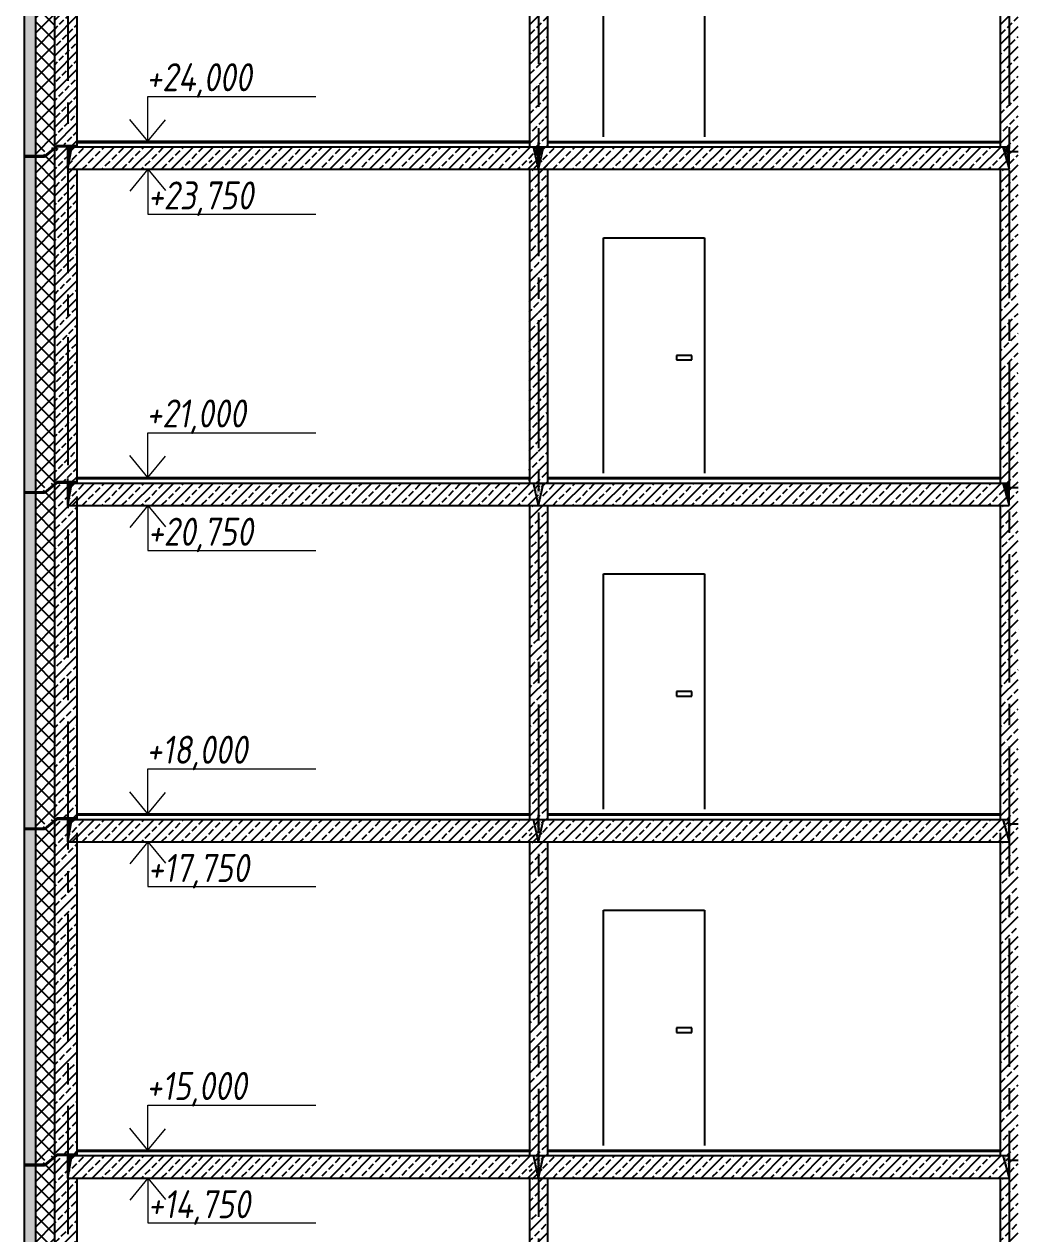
# Model space of a CAD drawing. Header units: millimetres. Extents: x -257254 to 390979, y -202328 to 355504.
# Drawn here: x 75039 to 83861, y 51438 to 62230 of the extents above; entities that cross this region are included whole.
import ezdxf
from ezdxf.enums import TextEntityAlignment as Align

# ---------------------------------------------------------------- set-up
doc = ezdxf.new("R2010")
doc.units = ezdxf.units.MM
doc.linetypes.add('CENTER2', pattern=[28.575, 19.05, -3.175, 3.175, -3.175])
doc.layers.add('RAZMER', color=250, linetype='Continuous', lineweight=13)
doc.layers.add('покрытия', color=6, linetype='Continuous', lineweight=18)
doc.layers.add('оси', color=1, linetype='CENTER2')
doc.layers.add('разрез', color=40, linetype='Continuous')
doc.styles.add('SIMPLEX', font='simplex.shx', dxfattribs={"width": 0.8, "oblique": 10})

msp = doc.modelspace()

# ---------------------------------------------------------------- hatches: boundary and pattern name
at = {"layer": 'разрез'}
h = msp.add_hatch(dxfattribs=at)
h.set_pattern_fill('JIS_STN_2.5', color=256, scale=50)
h.paths.add_polyline_path([(75139.02596, 66135.34196), (75039.02596, 66135.34196), (75039.02596, 64055.34196), (75139.02596, 64055.34196)])
h.paths.add_polyline_path([(75139.02596, 64044.52306), (75039.02596, 64044.52306), (75039.02596, 61055.34196), (75139.02596, 61055.34196)])
h.paths.add_polyline_path([(75139.02596, 61044.52306), (75039.02596, 61044.52306), (75039.02596, 58055.34196), (75139.02596, 58055.34196)])
h.paths.add_polyline_path([(75139.02596, 58044.52306), (75039.02596, 58044.52306), (75039.02596, 55055.34196), (75139.02596, 55055.34196)])
h.paths.add_polyline_path([(75139.02596, 55044.52306), (75039.02596, 55044.52306), (75039.02596, 52055.34196), (75139.02596, 52055.34196)])
h.paths.add_polyline_path([(75139.02596, 52044.52306), (75039.02596, 52044.52306), (75039.02596, 49055.34196), (75139.02596, 49055.34196)])
h.paths.add_polyline_path([(75139.02596, 49044.52306), (75039.02596, 49044.52306), (75039.02596, 46055.34196), (75139.02596, 46055.34196)])
h = msp.add_hatch(dxfattribs=at)
h.set_pattern_fill('NET', color=256, scale=30, angle=45)
h.set_pattern_definition([(45, (-40, 3000), (-67.35192, 67.35192), []), (135, (-40, 3000), (-67.35192, -67.35192), [])])
h.paths.add_polyline_path([(75139.02596, 64044.52306), (75139.02596, 61055.34196), (75179.02596, 61055.34196), (75289.02596, 61146.16086), (75309.02596, 61146.16086), (75309.02596, 64135.34196), (75289.02596, 64135.34196), (75179.02596, 64044.52306)])
h = msp.add_hatch(dxfattribs=at)
h.set_pattern_fill('JIS_STN_2.5', color=256, scale=45)
h.paths.add_polyline_path([(75429.02596, 64135.34196), (75309.02596, 64118.82943), (75309.02596, 61146.16086), (75429.02596, 61146.16086)])
h.paths.add_polyline_path([(75509.02596, 64015.34196), (75429.02596, 64015.34196), (75429.02596, 61146.16086), (75509.02596, 61146.16086), (75509.02596, 61225.34196)])
h = msp.add_hatch(dxfattribs=at)
h.set_pattern_fill('JIS_STN_2.5', color=256, scale=50)
h.paths.add_polyline_path([(79629.02595, 64015.34196), (79549.02596, 64015.34196), (79549.02596, 61135.34196), (79629.02595, 61135.34196)])
h.paths.add_polyline_path([(79709.02596, 64015.34196), (79629.02595, 64015.34196), (79629.02595, 61135.34196), (79709.02596, 61135.34196)])
h = msp.add_hatch(dxfattribs=at)
h.set_pattern_fill('JIS_STN_2.5', color=256, scale=50)
h.set_pattern_definition([(45, (4200, 9e-11), (-88.38835, 88.38835), []), (45, (4288.25, 9e-11), (-88.38835, 88.38835), [60, -25])])
h.paths.add_polyline_path([(83829.02595, 63935.34196), (83749.02596, 63935.34196), (83749.02596, 61135.34196), (83829.02595, 61135.34196)])
h.paths.add_polyline_path([(83909.02596, 64095.34196), (83829.02595, 64095.34196), (83829.02595, 61095.34196), (83909.02596, 61095.34196)])
h = msp.add_hatch(dxfattribs=at)
h.set_pattern_fill('NET', color=256, scale=30, angle=45)
h.set_pattern_definition([(45, (-40, -7e-12), (-67.35192, 67.35192), []), (135, (-40, -7e-12), (-67.35192, -67.35192), [])])
h.paths.add_polyline_path([(75139.02596, 61044.52306), (75139.02596, 58055.34196), (75179.02596, 58055.34196), (75289.02596, 58146.16086), (75309.02596, 58146.16086), (75309.02596, 61135.34196), (75289.02596, 61135.34196), (75179.02596, 61044.52306)])
h = msp.add_hatch(dxfattribs=at)
h.set_pattern_fill('JIS_STN_2.5', color=256, scale=45)
h.set_pattern_definition([(45, (0, -3000), (-79.54951, 79.54951), []), (45, (79.42, -3000), (-79.54951, 79.54951), [54, -22.5])])
h.paths.add_polyline_path([(75429.02596, 61135.34196), (75309.02596, 61118.82943), (75309.02596, 58146.16086), (75429.02596, 58146.16086)])
h.paths.add_polyline_path([(75509.02596, 61015.34196), (75429.02596, 61015.34196), (75429.02596, 58146.16086), (75509.02596, 58146.16086), (75509.02596, 58225.34196)])
h = msp.add_hatch(dxfattribs=at)
h.set_pattern_fill('ANSI37', color=256, scale=5, angle=-90)
h.set_pattern_definition([(315, (-9e-11, 6000), (11.2253202, 11.2253202), []), (45, (-9e-11, 6000), (-11.2253202, 11.2253202), [])])
h.paths.add_polyline_path([(75464.48515, 61135.34196), (75509.02596, 61135.34196), (75509.02596, 61146.16086), (75429.02596, 61146.47022), (75429.02596, 60935.34196)])
h = msp.add_hatch(dxfattribs=at)
h.set_pattern_fill('JIS_STN_2.5', color=256, scale=50)
h.set_pattern_definition([(45, (-3e-11, 21000), (-88.38835, 88.38835), []), (45, (88.25, 21000), (-88.38835, 88.38835), [60, -25])])
h.paths.add_polyline_path([(79629.02595, 61135.34196), (75464.48515, 61135.34196), (75429.02596, 60935.34196), (79629.02595, 60935.34196)])
h = msp.add_hatch(dxfattribs=at)
h.set_pattern_fill('AR-SAND', color=256, scale=0.3, angle=-90)
h.paths.add_polyline_path([(79629.02595, 61135.34196), (79583.67903, 61135.34196), (79629.02595, 60935.34196)])
h.paths.add_polyline_path([(79674.37288, 61135.34196), (79629.02595, 61135.34196), (79629.02595, 60935.34196)])
h = msp.add_hatch(dxfattribs=at)
h.set_pattern_fill('JIS_STN_2.5', color=256, scale=50)
h.set_pattern_definition([(45, (4200, 21000), (-88.38835, 88.38835), []), (45, (4288.25, 21000), (-88.38835, 88.38835), [60, -25])])
h.paths.add_polyline_path([(83829.02595, 61135.34196), (79664.48515, 61135.34196), (79629.02595, 60935.34196), (83829.02595, 60935.34196)])
h = msp.add_hatch(dxfattribs=at)
h.set_pattern_fill('JIS_STN_2.5', color=256, scale=50)
h.set_pattern_definition([(45, (4200, -3000), (-88.38835, 88.38835), []), (45, (4288.25, -3000), (-88.38835, 88.38835), [60, -25])])
h.paths.add_polyline_path([(83829.02595, 60935.34196), (83749.02596, 60935.34196), (83749.02596, 58135.34196), (83829.02595, 58135.34196)])
h.paths.add_polyline_path([(83909.02596, 61095.34196), (83829.02595, 61095.34196), (83829.02595, 58095.34196), (83909.02596, 58095.34196)])
h = msp.add_hatch(dxfattribs=at)
h.set_pattern_fill('AR-SAND', color=256, scale=0.3, angle=-90)
h.paths.add_polyline_path([(83829.02595, 61135.34196), (83771.06128, 61135.34196), (83829.02595, 60935.34196)])
h = msp.add_hatch(dxfattribs=at)
h.set_pattern_fill('JIS_STN_2.5', color=256, scale=50)
h.set_pattern_definition([(45, (1e-11, -3000), (-88.38835, 88.38835), []), (45, (88.25, -3000), (-88.38835, 88.38835), [60, -25])])
h.paths.add_polyline_path([(79629.02595, 61015.34196), (79549.02596, 61015.34196), (79543.67903, 58135.34196), (79623.67903, 58135.34196)])
h.paths.add_polyline_path([(79709.02596, 61015.34196), (79629.02595, 61015.34196), (79629.02595, 58135.34196), (79709.02596, 58135.34196)])
h = msp.add_hatch(dxfattribs=at)
h.set_pattern_fill('NET', color=256, scale=30, angle=45)
h.set_pattern_definition([(45, (-40, -3000), (-67.35192, 67.35192), []), (135, (-40, -3000), (-67.35192, -67.35192), [])])
h.paths.add_polyline_path([(75139.02596, 58044.52306), (75139.02596, 55055.34196), (75179.02596, 55055.34196), (75289.02596, 55146.16086), (75309.02596, 55146.16086), (75309.02596, 58135.34196), (75289.02596, 58135.34196), (75179.02596, 58044.52306)])
h = msp.add_hatch(dxfattribs=at)
h.set_pattern_fill('JIS_STN_2.5', color=256, scale=50)
h.paths.add_polyline_path([(75429.02596, 58135.34196), (75309.02596, 58118.82943), (75309.02596, 55146.16086), (75429.02596, 55146.16086)])
h.paths.add_polyline_path([(75509.02596, 58015.34196), (75429.02596, 58015.34196), (75429.02596, 55146.16086), (75509.02596, 55146.16086), (75509.02596, 55225.34196)])
h = msp.add_hatch(dxfattribs=at)
h.set_pattern_fill('ANSI37', color=256, scale=5, angle=-90)
h.set_pattern_definition([(315, (-2e-10, 3000), (11.2253202, 11.2253202), []), (45, (-2e-10, 3000), (-11.2253202, 11.2253202), [])])
h.paths.add_polyline_path([(75464.48515, 58135.34196), (75509.02596, 58135.34196), (75509.02596, 58146.16086), (75429.02596, 58146.47022), (75429.02596, 57935.34196)])
h = msp.add_hatch(dxfattribs=at)
h.set_pattern_fill('JIS_STN_2.5', color=256, scale=50)
h.set_pattern_definition([(45, (-3e-11, 18000), (-88.38835, 88.38835), []), (45, (88.25, 18000), (-88.38835, 88.38835), [60, -25])])
h.paths.add_polyline_path([(79629.02595, 58135.34196), (75464.48515, 58135.34196), (75429.02596, 57935.34196), (79629.02595, 57935.34196)])
h = msp.add_hatch(dxfattribs=at)
h.set_pattern_fill('AR-SAND', color=256, scale=0.3, angle=-90)
h.paths.add_polyline_path([(79629.02595, 58135.34196), (79583.67903, 58135.34196), (79629.02595, 57935.34196)])
h.paths.add_polyline_path([(79674.37288, 58135.34196), (79629.02595, 58135.34196), (79629.02595, 57935.34196)])
h = msp.add_hatch(dxfattribs=at)
h.set_pattern_fill('JIS_STN_2.5', color=256, scale=50)
h.set_pattern_definition([(45, (4200, 18000), (-88.38835, 88.38835), []), (45, (4288.25, 18000), (-88.38835, 88.38835), [60, -25])])
h.paths.add_polyline_path([(83829.02595, 58135.34196), (79664.48515, 58135.34196), (79629.02595, 57935.34196), (83829.02595, 57935.34196)])
h = msp.add_hatch(dxfattribs=at)
h.set_pattern_fill('JIS_STN_2.5', color=256, scale=50)
h.set_pattern_definition([(45, (4200, -6000), (-88.38835, 88.38835), []), (45, (4288.25, -6000), (-88.38835, 88.38835), [60, -25])])
h.paths.add_polyline_path([(83829.02595, 57935.34196), (83749.02596, 57935.34196), (83749.02596, 55135.34196), (83829.02595, 55135.34196)])
h.paths.add_polyline_path([(83909.02596, 58095.34196), (83829.02595, 58095.34196), (83829.02595, 55095.34196), (83909.02596, 55095.34196)])
h = msp.add_hatch(dxfattribs=at)
h.set_pattern_fill('ANSI37', color=256, scale=5, angle=-90)
h.set_pattern_definition([(315, (-1e-11, -3000), (11.2253202, 11.2253202), []), (45, (-1e-11, -3000), (-11.2253202, 11.2253202), [])])
h.paths.add_polyline_path([(83829.02595, 58135.34196), (83771.06128, 58135.34196), (83829.02595, 57935.34196)])
h = msp.add_hatch(dxfattribs=at)
h.set_pattern_fill('JIS_STN_2.5', color=256, scale=50)
h.set_pattern_definition([(45, (-1e-11, -6000), (-88.38835, 88.38835), []), (45, (88.25, -6000), (-88.38835, 88.38835), [60, -25])])
h.paths.add_polyline_path([(79629.02595, 57935.34196), (79549.02596, 57935.34196), (79549.02596, 55135.34196), (79629.02595, 55135.34196)])
h.paths.add_polyline_path([(79709.02596, 57935.34196), (79629.02595, 57935.34196), (79629.02595, 55135.34196), (79709.02596, 55135.34196)])
h = msp.add_hatch(dxfattribs=at)
h.set_pattern_fill('NET', color=256, scale=30, angle=45)
h.set_pattern_definition([(45, (-40, -6000), (-67.35192, 67.35192), []), (135, (-40, -6000), (-67.35192, -67.35192), [])])
h.paths.add_polyline_path([(75139.02596, 55044.52306), (75139.02596, 52055.34196), (75179.02596, 52055.34196), (75289.02596, 52146.16086), (75309.02596, 52146.16086), (75309.02596, 55135.34196), (75289.02596, 55135.34196), (75179.02596, 55044.52306)])
h = msp.add_hatch(dxfattribs=at)
h.set_pattern_fill('JIS_STN_2.5', color=256, scale=50)
h.paths.add_polyline_path([(75429.02596, 55135.34196), (75309.02596, 55118.82943), (75309.02596, 52146.16086), (75429.02596, 52146.16086)])
h.paths.add_polyline_path([(75509.02596, 55015.34196), (75429.02596, 55015.34196), (75429.02596, 52146.16086), (75509.02596, 52146.16086), (75509.02596, 52225.34196)])
h = msp.add_hatch(dxfattribs=at)
h.set_pattern_fill('ANSI37', color=256, scale=5, angle=-90)
h.paths.add_polyline_path([(75464.48515, 55135.34196), (75509.02596, 55135.34196), (75509.02596, 55146.16086), (75429.02596, 55146.47022), (75429.02596, 54935.34196)])
h = msp.add_hatch(dxfattribs=at)
h.set_pattern_fill('JIS_STN_2.5', color=256, scale=50)
h.set_pattern_definition([(45, (-1e-11, 15000), (-88.38835, 88.38835), []), (45, (88.25, 15000), (-88.38835, 88.38835), [60, -25])])
h.paths.add_polyline_path([(79629.02595, 55135.34196), (75464.48515, 55135.34196), (75429.02596, 54935.34196), (79629.02595, 54935.34196)])
h = msp.add_hatch(dxfattribs=at)
h.set_pattern_fill('AR-SAND', color=256, scale=0.3, angle=-90)
h.paths.add_polyline_path([(79629.02595, 55135.34196), (79583.67903, 55135.34196), (79629.02595, 54935.34196)])
h.paths.add_polyline_path([(79674.37288, 55135.34196), (79629.02595, 55135.34196), (79629.02595, 54935.34196)])
h = msp.add_hatch(dxfattribs=at)
h.set_pattern_fill('JIS_STN_2.5', color=256, scale=50)
h.set_pattern_definition([(45, (4200, 15000), (-88.38835, 88.38835), []), (45, (4288.25, 15000), (-88.38835, 88.38835), [60, -25])])
h.paths.add_polyline_path([(83829.02595, 55135.34196), (79664.48515, 55135.34196), (79629.02595, 54935.34196), (83829.02595, 54935.34196)])
h = msp.add_hatch(dxfattribs=at)
h.set_pattern_fill('JIS_STN_2.5', color=256, scale=50)
h.set_pattern_definition([(45, (4200, -9000), (-88.38835, 88.38835), []), (45, (4288.25, -9000), (-88.38835, 88.38835), [60, -25])])
h.paths.add_polyline_path([(83829.02595, 54935.34196), (83749.02596, 54935.34196), (83749.02596, 52135.34196), (83829.02595, 52135.34196)])
h.paths.add_polyline_path([(83909.02596, 55095.34196), (83829.02595, 55095.34196), (83829.02595, 52095.34196), (83909.02596, 52095.34196)])
h = msp.add_hatch(dxfattribs=at)
h.set_pattern_fill('AR-SAND', color=256, scale=0.3, angle=-90)
h.paths.add_polyline_path([(83829.02595, 55135.34196), (83771.06128, 55135.34196), (83829.02595, 54935.34196)])
h = msp.add_hatch(dxfattribs=at)
h.set_pattern_fill('JIS_STN_2.5', color=256, scale=50)
h.set_pattern_definition([(45, (-3e-11, -9000), (-88.38835, 88.38835), []), (45, (88.25, -9000), (-88.38835, 88.38835), [60, -25])])
h.paths.add_polyline_path([(79629.02595, 55015.34196), (79549.02596, 55015.34196), (79549.02596, 52135.34196), (79629.02595, 52135.34196)])
h.paths.add_polyline_path([(79709.02596, 55015.34196), (79629.02595, 55015.34196), (79629.02595, 52135.34196), (79709.02596, 52135.34196)])
h = msp.add_hatch(dxfattribs=at)
h.set_pattern_fill('NET', color=256, scale=30, angle=45)
h.set_pattern_definition([(45, (-40, -9000), (-67.35192, 67.35192), []), (135, (-40, -9000), (-67.35192, -67.35192), [])])
h.paths.add_polyline_path([(75139.02596, 52044.52306), (75139.02596, 49055.34196), (75179.02596, 49055.34196), (75289.02596, 49146.16086), (75309.02596, 49146.16086), (75309.02596, 52135.34196), (75289.02596, 52135.34196), (75179.02596, 52044.52306)])
h = msp.add_hatch(dxfattribs=at)
h.set_pattern_fill('JIS_STN_2.5', color=256, scale=50)
h.paths.add_polyline_path([(75429.02596, 52135.34196), (75309.02596, 52118.82943), (75309.02596, 49146.16086), (75429.02596, 49146.16086)])
h.paths.add_polyline_path([(75509.02596, 51935.34196), (75429.02596, 51935.34196), (75429.02596, 49146.16086), (75509.02596, 49146.16086), (75509.02596, 49225.34196)])
h = msp.add_hatch(dxfattribs=at)
h.set_pattern_fill('ANSI37', color=256, scale=5, angle=-90)
h.set_pattern_definition([(315, (-1e-10, -3000), (11.2253202, 11.2253202), []), (45, (-1e-10, -3000), (-11.2253202, 11.2253202), [])])
h.paths.add_polyline_path([(75464.48515, 52135.34196), (75509.02596, 52135.34196), (75509.02596, 52146.16086), (75429.02596, 52146.47022), (75429.02596, 51935.34196)])
h = msp.add_hatch(dxfattribs=at)
h.set_pattern_fill('JIS_STN_2.5', color=256, scale=50)
h.set_pattern_definition([(45, (-1e-11, 12000), (-88.38835, 88.38835), []), (45, (88.25, 12000), (-88.38835, 88.38835), [60, -25])])
h.paths.add_polyline_path([(79629.02595, 52135.34196), (75464.48515, 52135.34196), (75429.02596, 51935.34196), (79629.02595, 51935.34196)])
h = msp.add_hatch(dxfattribs=at)
h.set_pattern_fill('AR-SAND', color=256, scale=0.3, angle=-90)
h.paths.add_polyline_path([(79629.02595, 52135.34196), (79583.67903, 52135.34196), (79629.02595, 51935.34196)])
h.paths.add_polyline_path([(79674.37288, 52135.34196), (79629.02595, 52135.34196), (79629.02595, 51935.34196)])
h = msp.add_hatch(dxfattribs=at)
h.set_pattern_fill('JIS_STN_2.5', color=256, scale=50)
h.set_pattern_definition([(45, (4200, 12000), (-88.38835, 88.38835), []), (45, (4288.25, 12000), (-88.38835, 88.38835), [60, -25])])
h.paths.add_polyline_path([(83829.02595, 52135.34196), (79664.48515, 52135.34196), (79629.02595, 51935.34196), (83829.02595, 51935.34196)])
h = msp.add_hatch(dxfattribs=at)
h.set_pattern_fill('AR-SAND', color=256, scale=0.3, angle=-90)
h.paths.add_polyline_path([(83829.02595, 52135.34196), (83771.06128, 52135.34196), (83829.02595, 51935.34196)])
h = msp.add_hatch(dxfattribs=at)
h.set_pattern_fill('JIS_STN_2.5', color=256, scale=50)
h.set_pattern_definition([(45, (4200, -12000), (-88.38835, 88.38835), []), (45, (4288.25, -12000), (-88.38835, 88.38835), [60, -25])])
h.paths.add_polyline_path([(83829.02595, 51935.34196), (83749.02596, 51935.34196), (83749.02596, 49135.34196), (83829.02595, 49135.34196)])
h.paths.add_polyline_path([(83909.02596, 52095.34196), (83829.02595, 52095.34196), (83829.02595, 49095.34196), (83909.02596, 49095.34196)])
h = msp.add_hatch(dxfattribs=at)
h.set_pattern_fill('JIS_STN_2.5', color=256, scale=50)
h.set_pattern_definition([(45, (1e-11, -12000), (-88.38835, 88.38835), []), (45, (88.25, -12000), (-88.38835, 88.38835), [60, -25])])
h.paths.add_polyline_path([(79629.02595, 52015.34196), (79549.02596, 52015.34196), (79549.02596, 49135.34196), (79629.02595, 49135.34196)])
h.paths.add_polyline_path([(79709.02596, 52015.34196), (79629.02595, 52015.34196), (79629.02595, 49135.34196), (79709.02596, 49135.34196)])

# ---------------------------------------------------------------- linework, layer by layer
at = {"layer": 'оси', "ltscale": 60}
for p, q in [((83829.02595, 69502.09472), (83829.02595, 31517.09795)), ((79629.02595, 66447.17873), (79629.02595, 31517.09795)), ((75429.02596, 66295.34196), (75429.02596, 31517.09795))]:
    msp.add_line(p, q, dxfattribs=at)
at = {"layer": 'покрытия'}
for p, q in [((76142.18016, 61185.34196), (76142.18016, 61585.34196)), ((76142.18016, 61585.34196), (77642.18016, 61585.34196)), ((76142.18016, 61185.34196), (75982.1037, 61381.07629)), ((76142.18016, 61185.34196), (76298.95055, 61375.6084)), ((76142.18016, 60935.34196), (75982.1037, 60739.60764)), ((76142.18016, 60935.34196), (76142.18016, 60535.34196)), ((76142.18016, 60935.34196), (76298.95055, 60745.07553)), ((76142.18016, 60535.34196), (77642.18016, 60535.34196)), ((76142.18016, 58185.34196), (76142.18016, 58585.34196)), ((76142.18016, 58585.34196), (77642.18016, 58585.34196)), ((76142.18016, 58185.34196), (75982.1037, 58381.07629)), ((76142.18016, 58185.34196), (76298.95055, 58375.6084)), ((76142.18016, 57935.34196), (75982.1037, 57739.60764)), ((76142.18016, 57935.34196), (76142.18016, 57535.34196)), ((76142.18016, 57935.34196), (76298.95055, 57745.07553)), ((76142.18016, 57535.34196), (77642.18016, 57535.34196)), ((76142.18016, 55185.34196), (76142.18016, 55585.34196)), ((76142.18016, 55585.34196), (77642.18016, 55585.34196)), ((76142.18016, 55185.34196), (75982.1037, 55381.07629)), ((76142.18016, 55185.34196), (76298.95055, 55375.6084)), ((76142.18016, 54935.34196), (75982.1037, 54739.60764)), ((76142.18016, 54935.34196), (76142.18016, 54535.34196)), ((76142.18016, 54935.34196), (76298.95055, 54745.07553)), ((76142.18016, 54535.34196), (77642.18016, 54535.34196)), ((76142.18016, 52185.34196), (76142.18016, 52585.34196)), ((76142.18016, 52585.34196), (77642.18016, 52585.34196)), ((76142.18016, 52185.34196), (75982.1037, 52381.07629)), ((76142.18016, 52185.34196), (76298.95055, 52375.6084)), ((76142.18016, 51935.34196), (75982.1037, 51739.60764)), ((76142.18016, 51935.34196), (76142.18016, 51535.34196)), ((76142.18016, 51935.34196), (76298.95055, 51745.07553)), ((76142.18016, 51535.34196), (77642.18016, 51535.34196))]:
    msp.add_line(p, q, dxfattribs=at)
at = {"layer": 'разрез'}
for p, q in [((75039.02596, 67069.65659), (75039.02596, 35975.34196)), ((75139.02596, 66135.34196), (75139.02596, 37055.34196)), ((75309.02596, 66135.34196), (75309.02596, 36885.54465)), ((75509.02596, 63935.34196), (75509.02596, 61135.34196)), ((79549.02596, 63935.34196), (79549.02596, 61135.34196)), ((79709.02596, 63935.34196), (79709.02596, 61135.34196)), ((83749.02596, 63935.34196), (83749.02596, 61135.34196)), ((80209.02596, 61225.34196), (80209.02596, 63325.34196)), ((81109.02596, 63325.34196), (81109.02596, 61225.34196)), ((75329.02596, 61146.16086), (75219.02596, 61055.34196)), ((75329.02596, 61135.34196), (75219.02596, 61044.52306)), ((75429.02596, 61146.16086), (75329.02596, 61146.16086)), ((75509.02596, 61146.16086), (75329.02596, 61146.16086)), ((75429.02596, 61135.34196), (75329.02596, 61135.34196)), ((75429.02596, 60935.34196), (75429.02596, 61146.16086)), ((75429.02596, 60935.34196), (75464.48515, 61135.34196)), ((75464.48515, 61135.34196), (83829.02595, 61135.34196)), ((75509.02596, 61186.16086), (75509.02596, 61186.16086)), ((75509.02596, 61185.34196), (79549.02596, 61185.34196)), ((75509.02596, 61175.34196), (79549.02596, 61175.34196)), ((79629.02595, 60935.34196), (79583.67903, 61135.34196)), ((79629.02595, 61015.34196), (79629.02595, 61175.34196)), ((79629.02595, 60935.34196), (79674.37288, 61135.34196)), ((79709.02596, 61184.52306), (83749.02596, 61184.52306)), ((79709.02596, 61175.34196), (83749.02596, 61175.34196)), ((83771.06128, 61135.34196), (83829.02595, 60935.34196)), ((83829.02595, 60935.34196), (83829.02595, 61135.34196)), ((83829.02595, 61095.34196), (83909.02596, 61095.34196)), ((75219.02596, 61055.34196), (75039.02596, 61055.34196)), ((75219.02596, 61044.52306), (75039.02596, 61044.52306)), ((75429.02596, 60935.34196), (83829.02595, 60935.34196)), ((75509.02596, 60935.34196), (75509.02596, 58135.34196)), ((79549.02596, 60935.34196), (79549.02596, 58135.34196)), ((79709.02596, 60935.34196), (79709.02596, 58135.34196)), ((83749.02596, 60935.34196), (83749.02596, 58135.34196)), ((80209.02596, 58225.34196), (80209.02596, 60325.34196)), ((80209.02596, 60325.34196), (81109.02596, 60325.34196)), ((81109.02596, 60325.34196), (81109.02596, 58225.34196)), ((80996.23962, 59275.34196), (80861.22945, 59275.34196)), ((80861.22945, 59275.34196), (80861.22945, 59234.76127)), ((80996.23962, 59234.76127), (80996.23962, 59275.34196)), ((80861.22945, 59234.76127), (80996.23962, 59234.76127)), ((75429.02596, 58015.34196), (75429.02596, 58175.34196)), ((75509.02596, 58186.16086), (75509.02596, 58186.16086)), ((75509.02596, 58185.34196), (79549.02596, 58185.34196)), ((75509.02596, 58175.34196), (79549.02596, 58175.34196)), ((79709.02596, 58184.52306), (83749.02596, 58184.52306)), ((79709.02596, 58175.34196), (83749.02596, 58175.34196)), ((75329.02596, 58146.16086), (75219.02596, 58055.34196)), ((75329.02596, 58135.34196), (75219.02596, 58044.52306)), ((75429.02596, 58146.16086), (75329.02596, 58146.16086)), ((75509.02596, 58146.16086), (75329.02596, 58146.16086)), ((75429.02596, 58135.34196), (75329.02596, 58135.34196)), ((75429.02596, 57935.34196), (75429.02596, 58146.16086)), ((75429.02596, 57935.34196), (75464.48515, 58135.34196)), ((75464.48515, 58135.34196), (83829.02595, 58135.34196)), ((79629.02595, 57935.34196), (79583.67903, 58135.34196)), ((79629.02595, 57935.34196), (79674.37288, 58135.34196)), ((83771.06128, 58135.34196), (83829.02595, 57935.34196)), ((83829.02595, 57935.34196), (83829.02595, 58135.34196)), ((83829.02595, 58095.34196), (83909.02596, 58095.34196)), ((75219.02596, 58055.34196), (75039.02596, 58055.34196)), ((75219.02596, 58044.52306), (75039.02596, 58044.52306)), ((75509.02596, 58015.34196), (75509.02596, 55135.34196)), ((75429.02596, 57935.34196), (83829.02595, 57935.34196)), ((79549.02596, 57935.34196), (79549.02596, 55135.34196)), ((79709.02596, 57935.34196), (79709.02596, 55135.34196)), ((83749.02596, 57935.34196), (83749.02596, 55135.34196)), ((80209.02596, 55225.34196), (80209.02596, 57325.34196)), ((80209.02596, 57325.34196), (81109.02596, 57325.34196)), ((81109.02596, 57325.34196), (81109.02596, 55225.34196)), ((80996.23962, 56275.34196), (80861.22945, 56275.34196)), ((80861.22945, 56275.34196), (80861.22945, 56234.76127)), ((80861.22945, 56234.76127), (80996.23962, 56234.76127)), ((80996.23962, 56234.76127), (80996.23962, 56275.34196)), ((75429.02596, 55015.34196), (75429.02596, 55175.34196)), ((75509.02596, 55186.16086), (75509.02596, 55186.16086)), ((75509.02596, 55185.34196), (79549.02596, 55185.34196)), ((75509.02596, 55175.34196), (79549.02596, 55175.34196)), ((79629.02595, 55015.34196), (79629.02595, 55175.34196)), ((79709.02596, 55184.52306), (83749.02596, 55184.52306)), ((79709.02596, 55175.34196), (83749.02596, 55175.34196)), ((75219.02596, 55055.34196), (75039.02596, 55055.34196)), ((75219.02596, 55044.52306), (75039.02596, 55044.52306)), ((75329.02596, 55146.16086), (75219.02596, 55055.34196)), ((75329.02596, 55135.34196), (75219.02596, 55044.52306)), ((75429.02596, 55146.16086), (75329.02596, 55146.16086)), ((75509.02596, 55146.16086), (75329.02596, 55146.16086)), ((75429.02596, 55135.34196), (75329.02596, 55135.34196)), ((75429.02596, 54935.34196), (75429.02596, 55146.16086)), ((75429.02596, 54935.34196), (75464.48515, 55135.34196)), ((75464.48515, 55135.34196), (83829.02595, 55135.34196)), ((79629.02595, 54935.34196), (79583.67903, 55135.34196)), ((79629.02595, 54935.34196), (79674.37288, 55135.34196)), ((83771.06128, 55135.34196), (83829.02595, 54935.34196)), ((83829.02595, 54935.34196), (83829.02595, 55135.34196)), ((83829.02595, 55095.34196), (83909.02596, 55095.34196)), ((75429.02596, 54935.34196), (83829.02595, 54935.34196)), ((75509.02596, 55015.34196), (75509.02596, 52135.34196)), ((79549.02596, 54935.34196), (79549.02596, 52135.34196)), ((79709.02596, 54935.34196), (79709.02596, 52135.34196)), ((83749.02596, 55015.34196), (83749.02596, 52135.34196)), ((80209.02596, 52225.34196), (80209.02596, 54325.34196)), ((80209.02596, 54325.34196), (81109.02596, 54325.34196)), ((81109.02596, 54325.34196), (81109.02596, 52225.34196)), ((80996.23962, 53275.34196), (80861.22945, 53275.34196)), ((80861.22945, 53275.34196), (80861.22945, 53234.76127)), ((80861.22945, 53234.76127), (80996.23962, 53234.76127)), ((80996.23962, 53234.76127), (80996.23962, 53275.34196)), ((75329.02596, 52146.16086), (75219.02596, 52055.34196)), ((75329.02596, 52135.34196), (75219.02596, 52044.52306)), ((75429.02596, 52146.16086), (75329.02596, 52146.16086)), ((75509.02596, 52146.16086), (75329.02596, 52146.16086)), ((75429.02596, 52135.34196), (75329.02596, 52135.34196)), ((75429.02596, 52015.34196), (75429.02596, 52175.34196)), ((75429.02596, 51935.34196), (75429.02596, 52146.16086)), ((75429.02596, 51935.34196), (75464.48515, 52135.34196)), ((75464.48515, 52135.34196), (83829.02595, 52135.34196)), ((75509.02596, 52186.16086), (75509.02596, 52186.16086)), ((75509.02596, 52185.34196), (79549.02596, 52185.34196)), ((75509.02596, 52175.34196), (79549.02596, 52175.34196)), ((79629.02595, 51935.34196), (79583.67903, 52135.34196)), ((79629.02595, 52015.34196), (79629.02595, 52175.34196)), ((79629.02595, 51935.34196), (79674.37288, 52135.34196)), ((79709.02596, 52184.52306), (83749.02596, 52184.52306)), ((79709.02596, 52175.34196), (83749.02596, 52175.34196)), ((83771.06128, 52135.34196), (83829.02595, 51935.34196)), ((83829.02595, 51935.34196), (83829.02595, 52135.34196)), ((75219.02596, 52055.34196), (75039.02596, 52055.34196)), ((75219.02596, 52044.52306), (75039.02596, 52044.52306)), ((83829.02595, 52095.34196), (83909.02596, 52095.34196)), ((75429.02596, 51935.34196), (83829.02595, 51935.34196)), ((75509.02596, 51935.34196), (75509.02596, 49135.34196)), ((79549.02596, 51935.34196), (79549.02596, 49135.34196)), ((79709.02596, 51935.34196), (79709.02596, 49135.34196)), ((83749.02596, 51935.34196), (83749.02596, 49135.34196))]:
    msp.add_line(p, q, dxfattribs=at)

# ---------------------------------------------------------------- texts
at = {"layer": 'RAZMER', "color": 0, "style": 'SIMPLEX', "oblique": 10, "width": 0.8}
for s, p in [('+24,000', (76128.84655, 61556.92476)), ('+23,750', (76142.18016, 60502.00863, -276.03242)), ('+21,000', (76128.84655, 58556.92476)), ('+20,750', (76142.18016, 57502.00863, -276.03242)), ('+18,000', (76128.84655, 55556.92476)), ('+17,750', (76142.18016, 54502.00863, -276.03242)), ('+15,000', (76128.84655, 52556.92476)), ('+14,750', (76142.18016, 51502.00863, -276.03242))]:
    msp.add_text(s, height=250, dxfattribs=at).set_placement(p, align=Align.BOTTOM_LEFT)

doc.saveas('drawing.dxf')
